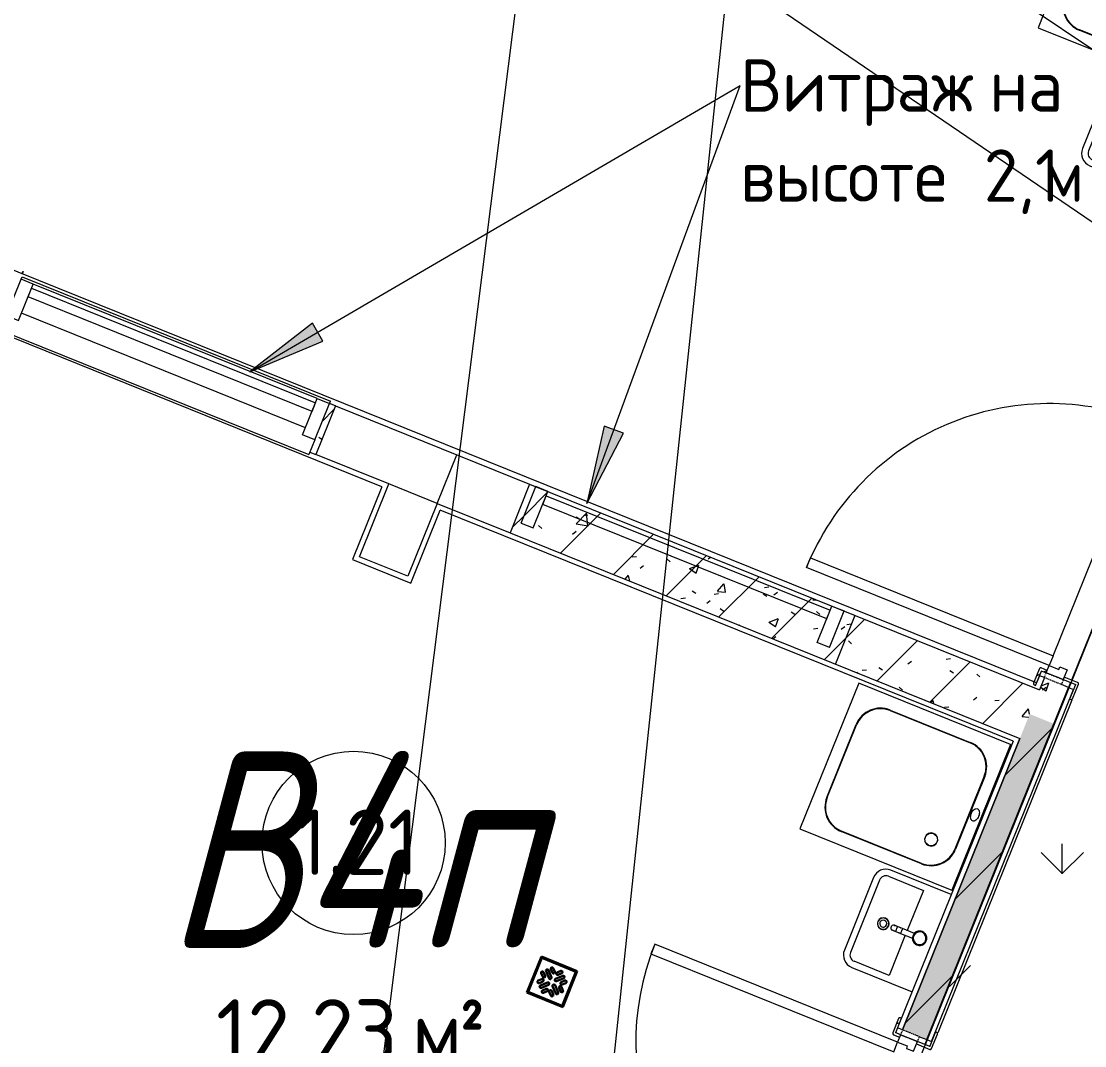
# Model space of a CAD drawing. Header units: millimetres. Extents: x -584918 to 2941280, y 3000189 to 4229862.
# Drawn here: x 202829 to 206892, y 3668115 to 3672027 of the extents above; entities that cross this region are included whole.
import ezdxf

# ---------------------------------------------------------------- set-up
doc = ezdxf.new("R2010")
doc.units = ezdxf.units.MM
doc.linetypes.add('ASVP_Невидимые', pattern=[5, 3, -2])
for name, color, linetype, lineweight in [('Аннотация', 7, 'Continuous', 0), ('Витраж', 7, 'Continuous', 0), ('Двери', 7, 'Continuous', 0), ('Марки помещений', 7, 'Continuous', 0), ('Обобщенные модели', 7, 'Continuous', 0), ('Панели витража', 7, 'Continuous', 0), ('Перекрытие', 7, 'Continuous', 0), ('Сантехника', 7, 'Continuous', 0), ('Стены', 7, 'Continuous', 0), ('Стены внутренние', 7, 'Continuous', 0), ('Стены несущие', 7, 'Continuous', 0), ('Стены отделка', 7, 'Continuous', 0), ('Стены разрез', 7, 'Continuous', 0), ('экспертиза ДУ', 1, 'Continuous', 0), ('экспертиза ДУ категории', 1, 'Continuous', 0), ('экспертиза ДУ пояснения', 6, 'Continuous', 0), ('экспертиза условные обозначения', 1, 'Continuous', 0)]:
    doc.layers.add(name, color=color, linetype=linetype, lineweight=lineweight)
doc.styles.add('GOST Common_1', font='', dxfattribs={"height": 700})
doc.styles.add('GOST Common_2', font='', dxfattribs={"height": 500})
doc.styles.add('GOST Common_3', font='', dxfattribs={"width": 0.9, "height": 500})
doc.styles.add('mytext', font='isocpeur.ttf', dxfattribs={"width": 0.8, "oblique": 14.999978})
doc.styles.get('GOST Common_1').set_extended_font_data('GOST Common')
doc.styles.get('GOST Common_2').set_extended_font_data('GOST Common')
doc.styles.get('GOST Common_3').set_extended_font_data('GOST Common')
pattern_1 = [(45, (192051.36, 3643581.32), (-141.4214, 141.4214), [])]
pattern_2 = [(50, (192051.36, 3643581.32), (364.368, -31.8783), [38.1, -419.1]), (355, (192051.36, 3643581.3), (-70.486, 382.1133), [30.48, -335.28]), (100.451, (192081.73, 3643578.66), (293.885, 350.2334), [32.38, -356.18]), (46.184, (192051.36, 3643682.9), (542.1585, -84.086), [57.15, -628.65]), (96.636, (192096.54, 3643675.9), (474.805, 494.855), [48.57, -534.27]), (351.184, (192051.36, 3643682.9), (474.81, 494.85), [45.72, -502.92]), (21, (192102.16, 3643657.52), (303.2285, -204.5305), [38.1, -419.1]), (326, (192102.16, 3643657.5), (123.604, 368.376), [30.48, -335.28]), (71.451, (192127.43, 3643640.47), (426.834, 163.8427), [32.38, -356.18]), (37.5, (192051.36, 3643581.32), (6.17665, 169.11015), [16.764, -314.452, 16.764, -323.596, -336.55]), (37.5, (192051.36, 3643581.32), (6.17665, 169.11015), [-671.576, 16.764, -319.786]), (7.5, (192051.36, 3643581.32), (133.6389, 200.3615), [16.764, -177.292, 16.764, -306.832, -128.27]), (7.5, (192051.36, 3643581.32), (133.6389, 200.3615), [-517.652, 16.764, -111.506]), (327.5, (191938.08, 3643581.32), (271.1818, -11.45836), [16.764, -110.236, 16.764, -379.476, -525.78]), (327.5, (191938.08, 3643581.32), (271.1818, -11.45836), [-523.24, 16.764, -509.016]), (317.5, (191887.28, 3643581.32), (296.2585, 50.8528), [16.764, -148.336, 16.764, -246.38, -373.38]), (317.5, (191887.28, 3643581.32), (296.2585, 50.8528), [-428.244, 16.764, -356.616])]

# ---------------------------------------------------------------- blocks, each defined once
blk = doc.blocks.new('VK_02_Мойка - Рукомойник-V168-АР Этаж 01')
at = {"layer": 'Сантехника', "color": 253, "true_color": 0xaaaaaa}
for p, q in [((-200, 0), (-200, -249)), ((200, -249), (200, 0)), ((-175, -249), (-175, -105)), ((-175, -105), (-9.9, -105)), ((9.9, -105), (175, -105)), ((175, -105), (175, -249)), ((-149, -275), (149, -275)), ((-149, -300), (149, -300))]:
    blk.add_line(p, q, dxfattribs=at)
for centre, radius, start, end in [((-149, -249), 51, 180, 270), ((-149, -249), 26, 180, 270), ((149, -249), 26, 270, 360), ((149, -249), 51, 270, 360)]:
    blk.add_arc(centre, radius, start, end, dxfattribs=at)
blk = doc.blocks.new('VK_02_Мойка - Рукомойник-V171-АР Этаж 01')
at = {"layer": 'Сантехника', "color": 253, "true_color": 0xaaaaaa}
for p, q in [((-200, 0), (-200, -249)), ((200, -249), (200, 0)), ((-175, -249), (-175, -105)), ((-175, -105), (-9.9, -105)), ((9.9, -105), (175, -105)), ((175, -105), (175, -249)), ((-149, -275), (149, -275)), ((-149, -300), (149, -300))]:
    blk.add_line(p, q, dxfattribs=at)
for centre, radius, start, end in [((-149, -249), 51, 180, 270), ((-149, -249), 26, 180, 270), ((149, -249), 26, 270, 360), ((149, -249), 51, 270, 360)]:
    blk.add_arc(centre, radius, start, end, dxfattribs=at)
blk = doc.blocks.new('МС_03-03_Смеситель_Однокрановый - МС_03-03_Смеситель_Однокрановый-V172-АР Этаж 01')
at = {"layer": 'Сантехника', "color": 253, "true_color": 0xaaaaaa}
for p, q in [((-10, -24.6), (-10, -74.6)), ((10, -74.6), (10, -24.6)), ((-10, -74.6), (-10, -94.6)), ((-10, -74.6), (-10, -80.8)), ((10, -94.6), (10, -74.6)), ((10, -80.8), (10, -74.6)), ((-10, -83.3), (-10, -98.3)), ((-10, -94.6), (-9.9, -94.6)), ((-10, -108.1), (-10, -109.9)), ((10, -98.3), (10, -83.3)), ((10, -109.9), (10, -108.1))]:
    blk.add_line(p, q, dxfattribs=at)
at = {"layer": 'Сантехника', "color": 253, "true_color": 0xaaaaaa, "flags": 128}
for points in [[(-10, -83.3), (-10, -82), (-10, -80.8)], [(-10, -80.8), (-10, -82), (-10, -83.3)], [(10, -80.8), (10, -82), (10, -83.3)], [(10, -83.3), (10, -82), (10, -80.8)], [(9.9, -94.6), (9.5, -94.6), (8.9, -94.6), (8.1, -94.6), (7.1, -94.6), (5.9, -94.6), (4.5, -94.6), (3.1, -94.6), (1.6, -94.6), (0, -94.6), (-1.6, -94.6), (-3.1, -94.6), (-4.5, -94.6), (-5.9, -94.6), (-7.1, -94.6), (-8.1, -94.6), (-8.9, -94.6), (-9.5, -94.6), (-9.9, -94.6), (-10, -94.6)], [(-10, -108.1), (-10, -104.4), (-10, -98.3)], [(-10, -98.3), (-10, -104.4), (-10, -108.1)], [(-7, -104.8), (-8.1, -105.7), (-9.1, -107), (-9.8, -108.4), (-10, -109.9)], [(-10, -109.9), (-9.8, -111.5), (-9.1, -112.9), (-8.1, -114.2), (-6.7, -115.3), (-5, -116.2), (-3.1, -116.8), (-1, -117.2), (1, -117.2), (3.1, -116.8), (5, -116.2), (6.7, -115.3), (8.1, -114.2), (9.1, -112.9), (9.8, -111.5), (10, -109.9)], [(10, -109.9), (9.8, -108.4), (9.1, -107)], [(10, -98.3), (10, -104.4), (10, -108.1)], [(10, -108.1), (10, -104.4), (10, -98.3)]]:
    blk.add_lwpolyline(points, dxfattribs=at)
at = {"layer": 'Сантехника', "color": 253, "true_color": 0xaaaaaa}
for radius, start, end in [(27.5, 360, 180), (27.5, 165, 180), (27.5, 180, 248.3704), (27.5, 180, 198.023), (27.5, 143.312, 154.3769), (24.5, 360, 180), (24.5, 180, 360), (27.5, 101.9769, 138.0229), (27.5, 83.3119, 96.6877), (27.5, 41.9768, 78.0228), (27.5, 23.3117, 36.6875), (27.5, 0, 18.0226), (27.5, 203.3122, 216.688), (27.5, 221.9771, 248.4991), (27.5, 291.6291, 360), (27.5, 291.5009, 318.0232), (27.5, 323.3125, 336.6883), (27.5, 345, 360)]:
    blk.add_arc((0, 0), radius, start, end, dxfattribs=at)
for points, knots in [([(10, -24.6), (9.8, -24.6), (9.5, -24.6), (9, -24.7), (8.6, -24.8), (8.4, -24.9), (8, -25), (7.4, -25.1), (6.7, -25.3), (6.2, -25.4), (5.9, -25.4), (5.4, -25.5), (4.7, -25.6), (3.7, -25.8), (2.6, -25.9), (0.8, -26), (-0.8, -26), (-2.5, -25.9), (-3.5, -25.8), (-4.4, -25.7), (-5, -25.6), (-5.5, -25.5), (-5.9, -25.4), (-6.2, -25.4), (-6.4, -25.3), (-6.6, -25.3), (-7, -25.2), (-7.5, -25.1), (-8, -25), (-8.3, -24.9), (-8.6, -24.8), (-8.8, -24.8), (-9.1, -24.7), (-9.4, -24.6), (-9.7, -24.6), (-9.9, -24.6), (-10, -24.6)], [-1, -1, -1, -1, -0.958333, -0.916667, -0.895833, -0.885417, -0.875, -0.833333, -0.791667, -0.78125, -0.770833, -0.75, -0.708333, -0.666667, -0.611111, -0.555556, -0.444444, -0.388889, -0.333333, -0.305556, -0.277778, -0.25, -0.236111, -0.222222, -0.215278, -0.208333, -0.194444, -0.166667, -0.138889, -0.125, -0.111111, -0.097222, -0.083333, -0.055556, -0.027778, 0, 0, 0, 0]), ([(-9.9, -74.6), (-9.8, -74.6), (-9.5, -74.5), (-8.9, -74.5), (-8.1, -74.4), (-7.1, -74.4), (-5.5, -74.3), (-2.2, -74.2), (3.3, -74.2), (7.7, -74.4), (9.4, -74.5), (9.8, -74.6), (9.9, -74.6)], [0.05, 0.05, 0.05, 0.05, 0.1, 0.15, 0.2, 0.25, 0.3, 0.4, 0.6, 0.8, 0.9, 0.95, 0.95, 0.95, 0.95])]:
    blk.add_open_spline(points, degree=3, knots=knots, dxfattribs=at)
blk = doc.blocks.new('МС_03-04_Сифон_Бутылочный - Для умывальника_Гофрированный выпуск_DN1-V173-АР Этаж 01')
at = {"layer": 'Сантехника', "color": 253, "true_color": 0xaaaaaa}
for radius, start, end in [(22.5, 0, 180), (22.5, 180, 0), (21.5, 0, 180), (21.5, 180, 0), (20, 158.285, 163.7783), (13.3, 0, 180), (13.3, 180, 0), (20, 15.0084, 21.715), (20, 195.0084, 201.715), (20, 338.285, 344.9916)]:
    blk.add_arc((0, 0), radius, start, end, dxfattribs=at)
blk = doc.blocks.new('VM_Ванная моечная 1-секционная - ГхШ 600х530-1155684-АР Этаж 01')
at = {"layer": 'Сантехника'}
for p, q in [((-300, -5), (-300, 0)), ((300, 0), (300, -5)), ((-300, -5), (-300, -630)), ((-300, -5), (300, -5)), ((300, -630), (300, -5)), ((-150, -50), (150, -50)), ((-150, -52), (150, -52)), ((-250, -480), (-250, -150)), ((-248, -480), (-248, -150)), ((248, -150), (248, -480)), ((250, -150), (250, -480)), ((150, -578), (-150, -578)), ((150, -580), (-150, -580)), ((-300, -630), (300, -630))]:
    blk.add_line(p, q, dxfattribs=at)
at = {"layer": 'Сантехника', "color": 253, "true_color": 0xaaaaaa}
for p, q in [((125, -150), (129.6, -135.9)), ((129.6, -164.1), (125, -150)), ((130.4, -134.9), (141.8, -126.6)), ((142.6, -126.2), (157.4, -126.2)), ((158.2, -126.6), (169.6, -134.9)), ((170.4, -135.9), (175, -150)), ((175, -150), (170.4, -164.1)), ((141.8, -173.4), (130.4, -165.1)), ((157.4, -173.8), (142.6, -173.8)), ((169.6, -165.1), (158.2, -173.4))]:
    blk.add_line(p, q, dxfattribs=at)
at = {"layer": 'Сантехника', "flags": 128}
for points in [[(-25, -30), (-24.5, -27.1), (-23.1, -24.3), (-20.8, -21.7), (-17.7, -19.4), (-13.9, -17.5), (-9.6, -16.1), (-4.9, -15.3), (0, -15), (4.9, -15.3), (9.6, -16.1), (13.9, -17.5), (17.7, -19.4), (20.8, -21.7), (23.1, -24.3), (24.5, -27.1), (25, -30)], [(25, -30), (24.5, -32.9), (23.1, -35.7), (20.8, -38.3), (17.7, -40.6), (13.9, -42.5), (9.6, -43.9), (4.9, -44.7), (0, -45), (-4.9, -44.7), (-9.6, -43.9), (-13.9, -42.5), (-17.7, -40.6), (-20.8, -38.3), (-23.1, -35.7), (-24.5, -32.9), (-25, -30)]]:
    blk.add_lwpolyline(points, dxfattribs=at)
at = {"layer": 'Сантехника'}
for centre, radius, start, end in [((-150, -150), 100, 90, 180), ((-150, -150), 98, 90, 180), ((150, -150), 100, 360, 90), ((150, -150), 98, 0, 90), ((150, -150), 25, 0, 180), ((150, -150), 25, 180, 360), ((-150, -480), 100, 180, 270), ((-150, -480), 98, 180, 270), ((150, -480), 98, 270, 0), ((150, -480), 100, 270, 0)]:
    blk.add_arc(centre, radius, start, end, dxfattribs=at)
blk = doc.blocks.new('ADSK_Трап_ПП_Вертикальный - DN50-V195-АР Этаж 01')
at = {"layer": 'Сантехника', "lineweight": 30}
for p, q in [((74, 74), (-74, 74)), ((-74, 74), (-74, -74)), ((-70, 70), (70, 70)), ((-70, -70), (-70, 70)), ((-22.4, 43.4), (-11.8, 32.8)), ((-15.4, 50.5), (-4.7, 39.9)), ((14.9, 51), (4.3, 40.4)), ((22, 43.9), (11.4, 33.3)), ((70, 70), (70, -70)), ((74, -74), (74, 74)), ((-51, 14.9), (-40.4, 4.3)), ((-43.9, 22), (-33.3, 11.4)), ((-15.5, 8), (-36.7, 29.2)), ((-8.4, 15), (-29.6, 36.2)), ((8, 15.5), (29.2, 36.7)), ((15, 8.4), (36.2, 29.6)), ((43.4, 22.4), (32.8, 11.8)), ((50.5, 15.4), (39.9, 4.7)), ((-50.5, -15.4), (-39.9, -4.7)), ((-43.4, -22.4), (-32.8, -11.8)), ((-15, -8.4), (-36.2, -29.6)), ((-8, -15.5), (-29.2, -36.7)), ((-22, -43.9), (-11.4, -33.3)), ((-14.9, -51), (-4.3, -40.4)), ((15.4, -50.5), (4.7, -39.9)), ((8.4, -15), (29.6, -36.2)), ((22.4, -43.4), (11.8, -32.8)), ((15.5, -8), (36.7, -29.2)), ((43.9, -22), (33.3, -11.4)), ((51, -14.9), (40.4, -4.3)), ((-74, -74), (74, -74)), ((70, -70), (-70, -70))]:
    blk.add_line(p, q, dxfattribs=at)
for centre, radius, start, end in [((-18.9, 47), 5, 45, 225), ((18.4, 47.4), 5, 315, 135), ((-47.4, 18.4), 5, 45, 225), ((-36.8, 7.8), 5, 225, 45), ((-33.2, 32.7), 4.99, 45, 225), ((-12, 11.5), 4.99, 225, 45), ((-8.3, 36.4), 5, 225, 45), ((7.8, 36.8), 5, 135, 315), ((11.5, 12), 4.99, 135, 315), ((32.7, 33.2), 4.99, 315, 135), ((36.4, 8.3), 5, 135, 315), ((47, 18.9), 5, 315, 135), ((-47, -18.9), 5, 135, 315), ((-36.4, -8.3), 5, 315, 135), ((-32.7, -33.2), 4.99, 135, 315), ((-11.5, -12), 4.99, 315, 135), ((-7.8, -36.8), 5, 315, 135), ((8.3, -36.4), 5, 45, 225), ((12, -11.5), 4.99, 45, 225), ((33.2, -32.7), 4.99, 225, 45), ((36.8, -7.8), 5, 45, 225), ((47.4, -18.4), 5, 225, 45), ((-18.4, -47.4), 5, 135, 315), ((18.9, -47), 5, 225, 45)]:
    blk.add_arc(centre, radius, start, end, dxfattribs=at)
blk = doc.blocks.new('ВК_Домодедово_rvt-1-АР Этаж 01')
at = {"layer": 'Сантехника', "color": 253, "lineweight": 9, "true_color": 0xaaaaaa}
for name, p, rotation in [('VM_Ванная моечная 1-секционная - ГхШ 600х530-1155684-АР Этаж 01', (15358.4, 28463.6), 248.0513009164577), ('VK_02_Мойка - Рукомойник-V168-АР Этаж 01', (15165.9, 27985.9), 248.0513009164573), ('VM_Ванная моечная 1-секционная - ГхШ 600х530-1155684-АР Этаж 01', (14449, 25404.1), 248.0513009164577), ('VK_02_Мойка - Рукомойник-V171-АР Этаж 01', (14256, 24925.3), 248.0513009164573), ('МС_03-04_Сифон_Бутылочный - Для умывальника_Гофрированный выпуск_DN1-V173-АР Этаж 01', (14070.5, 25000.1), 338.0513009164573), ('МС_03-03_Смеситель_Однокрановый - МС_03-03_Смеситель_Однокрановый-V172-АР Этаж 01', (14209.6, 24944), 248.0513009164573), ('ADSK_Трап_ПП_Вертикальный - DN50-V195-АР Этаж 01', (12805.3, 24777.7), 338.0499999999996)]:
    blk.add_blockref(name, p, dxfattribs=dict(at, rotation=rotation))
blk = doc.blocks.new('ASVP_ДверьДеревянная_1 полотно - Входная_внутр_ 1000х2000h_полотно_ Г Л _950 в свету_-7521736-АР Этаж 01')
at = {"layer": 'Двери', "lineweight": 18}
for p, q in [((500, 1050), (460, 1050)), ((460, 1050), (460, 50)), ((500, 50), (500, 1050)), ((-500, 50), (-530, 50)), ((-530, 50), (-530, -20)), ((-500, 10), (-500, 50)), ((460, 50), (500, 50)), ((530, 50), (500, 50)), ((500, 50), (500, 10)), ((530, -20), (530, 50)), ((-490, 10), (-500, 10)), ((-490, -20), (-490, 10)), ((500, 10), (490, 10)), ((490, 10), (490, -20)), ((-530, -20), (-490, -20)), ((490, -20), (530, -20))]:
    blk.add_line(p, q, dxfattribs=at)
at = {"layer": 'Двери', "linetype": 'ASVP_Невидимые', "lineweight": 18}
for p, q in [((-530, 50), (-550, 50)), ((-550, 50), (-550, -20)), ((-530, -20), (-530, 50)), ((550, 50), (530, 50)), ((530, 50), (530, -20)), ((550, -20), (550, 50)), ((-550, -20), (-530, -20)), ((530, -20), (550, -20))]:
    blk.add_line(p, q, dxfattribs=at)
at = {"layer": 'Двери'}
blk.add_arc((500, 50), 1000, 90, 180, dxfattribs=at)
blk = doc.blocks.new('ASVP_НАЛИЧНИК МДФ_Двери - Наличник дверной МДФ-V7-АР Этаж 01')
at = {"layer": 'Обобщенные модели'}
for p, q in [((-530, 50), (-530, -1)), ((-520, -5), (-520, 50)), ((520, 50), (520, -5)), ((530, -1), (530, 50)), ((590, 0), (531, 0)), ((531, 0), (531, -1)), ((590, -5), (590, 0)), ((-531, 0), (-590, 0)), ((-590, 0), (-590, -5)), ((-585, -10), (-525, -10)), ((-531, -1), (-531, 0)), ((-530, -1), (-531, -1)), ((525, -10), (585, -10)), ((531, -1), (530, -1))]:
    blk.add_line(p, q, dxfattribs=at)
for centre, start, end in [((-585, -5), 180, 270), ((-525, -5), 270, 360), ((525, -5), 180, 270), ((585, -5), 270, 360)]:
    blk.add_arc(centre, 5, start, end, dxfattribs=at)
blk = doc.blocks.new('ASVP_НАЛИЧНИК МДФ_Двери - Наличник дверной МДФ-V8-АР Этаж 01')
at = {"layer": 'Обобщенные модели'}
h = blk.add_hatch(dxfattribs=at)
h.set_pattern_fill('FP_7', color=256, style=0, pattern_type=2)
h.set_pattern_definition([(328.819, (27099.885, -3907.38), (-1239.66265, 847.5705), [208.25, -1874.25]), (318.514, (27122.37, -3628.89), (541.9913, -230.6314), [465.661, -465.661]), (310.384, (27315.53, -3551.05), (697.6711, -616.941), [263.418, -1053.671])])
h.paths.add_polyline_path([(590, 0), (530, -0.4), (530, 20), (520, 20), (520.2, -5.4), (521.5, -8.5), (525.2, -10), (585, -10), (588.5, -8.5), (590, -5)])
h.paths.add_polyline_path([(-520, 20), (-530, 20), (-531, 0), (-590, 0), (-590, -5), (-588.5, -8.5), (-585, -10), (-525, -10), (-521.5, -8.5), (-520, -4.8), (-520, 12.1)])
for p, q in [((-531, 0), (-590, 0)), ((-590, 0), (-590, -5)), ((-531, -1), (-531, 0)), ((-530, 20), (-530, -1)), ((-520, -5), (-520, 20)), ((520, 20), (520, -5)), ((530, -1), (530, 20)), ((590, 0), (531, 0)), ((531, 0), (531, -1)), ((590, -5), (590, 0)), ((-585, -10), (-525, -10)), ((-530, -1), (-531, -1)), ((525, -10), (585, -10)), ((531, -1), (530, -1))]:
    blk.add_line(p, q, dxfattribs=at)
for centre, start, end in [((-585, -5), 180, 270), ((-525, -5), 270, 360), ((525, -5), 180, 270), ((585, -5), 270, 360)]:
    blk.add_arc(centre, 5, start, end, dxfattribs=at)
blk = doc.blocks.new('ASVP_ДверьДеревянная_1 полотно - Входная_внутр_ 1000х2000h_полотно_ Г Пр _950 в свету_-7521749-АР Этаж 01')
at = {"layer": 'Двери', "lineweight": 18}
for p, q in [((-500, 1050), (-460, 1050)), ((-500, 50), (-500, 1050)), ((-460, 1050), (-460, 50)), ((-530, 50), (-500, 50)), ((-530, -20), (-530, 50)), ((-460, 50), (-500, 50)), ((-500, 50), (-500, 10)), ((500, 50), (530, 50)), ((500, 10), (500, 50)), ((530, 50), (530, -20)), ((-500, 10), (-490, 10)), ((-490, 10), (-490, -20)), ((490, 10), (500, 10)), ((490, -20), (490, 10)), ((-490, -20), (-530, -20)), ((530, -20), (490, -20))]:
    blk.add_line(p, q, dxfattribs=at)
at = {"layer": 'Двери', "linetype": 'ASVP_Невидимые', "lineweight": 18}
for p, q in [((-550, 50), (-530, 50)), ((-550, -20), (-550, 50)), ((-530, 50), (-530, -20)), ((530, 50), (550, 50)), ((530, -20), (530, 50)), ((550, 50), (550, -20)), ((-530, -20), (-550, -20)), ((550, -20), (530, -20))]:
    blk.add_line(p, q, dxfattribs=at)
at = {"layer": 'Двери'}
blk.add_arc((-500, 50), 1000, 0, 90, dxfattribs=at)
blk = doc.blocks.new('ASVP_ДверьДеревянная_1 полотно - Входная_внутр_ 1000х2000h_полотно_ Г Пр _950 в свету_-7408890-АР Этаж 01')
at = {"layer": 'Двери', "lineweight": 18}
for p, q in [((-500, 1100), (-460, 1100)), ((-500, 100), (-500, 1100)), ((-460, 1100), (-460, 100)), ((-530, 100), (-500, 100)), ((-530, 30), (-530, 100)), ((-460, 100), (-500, 100)), ((-500, 100), (-500, 60)), ((500, 100), (530, 100)), ((500, 60), (500, 100)), ((530, 100), (530, 30)), ((-500, 60), (-490, 60)), ((-490, 60), (-490, 30)), ((490, 60), (500, 60)), ((490, 30), (490, 60)), ((-490, 30), (-530, 30)), ((530, 30), (490, 30))]:
    blk.add_line(p, q, dxfattribs=at)
at = {"layer": 'Двери', "linetype": 'ASVP_Невидимые', "lineweight": 18}
for p, q in [((-550, 100), (-530, 100)), ((-550, 30), (-550, 100)), ((-530, 100), (-530, 30)), ((530, 100), (550, 100)), ((530, 30), (530, 100)), ((550, 100), (550, 30)), ((-530, 30), (-550, 30)), ((550, 30), (530, 30))]:
    blk.add_line(p, q, dxfattribs=at)
at = {"layer": 'Двери'}
blk.add_arc((-500, 100), 1000, 0, 90, dxfattribs=at)
blk = doc.blocks.new('Системная панель - Cтеклопакет Двухкамерный_36 мм-7712825-АР Этаж 01')
at = {"layer": 'Панели витража', "lineweight": 18}
for p, q in [((-585, 18), (585, 18)), ((-585, -18), (-585, 18)), ((585, -18), (585, 18)), ((585, -18), (-585, -18))]:
    blk.add_line(p, q, dxfattribs=at)
blk = doc.blocks.new('Прямоугольный импост - 50х120 мм _горизонтальный импост витража_-6369907-АР Этаж 01')
at = {"layer": 'Витраж'}
for p, q in [((11908.1, 27004.8), (10822.9, 27442.2)), ((11863.3, 26893.5), (10778.1, 27330.9))]:
    blk.add_line(p, q, dxfattribs=at)
blk = doc.blocks.new('Прямоугольный импост - 50х150 мм-7712826-АР Этаж 01')
at = {"layer": 'Витраж', "lineweight": 18}
for p, q in [((0, 115), (-50, 115)), ((-50, 115), (-50, -35)), ((0, 115), (0, -35)), ((-50, -35), (0, -35))]:
    blk.add_line(p, q, dxfattribs=at)
blk = doc.blocks.new('Прямоугольный импост - 50х150 мм-7712827-АР Этаж 01')
at = {"layer": 'Витраж', "lineweight": 18}
for p, q in [((0, 115), (-50, 115)), ((-50, 115), (-50, -35)), ((0, 115), (0, -35)), ((-50, -35), (0, -35))]:
    blk.add_line(p, q, dxfattribs=at)
blk = doc.blocks.new('Системная панель - Cтеклопакет Двухкамерный_36 мм-6369908-АР Этаж 01')
at = {"layer": 'Панели витража', "lineweight": 18}
for p, q in [((-585, 18), (585, 18)), ((-585, -18), (-585, 18)), ((585, -18), (585, 18)), ((585, -18), (-585, -18))]:
    blk.add_line(p, q, dxfattribs=at)
blk = doc.blocks.new('Прямоугольный импост - 50х150 мм-6366573-АР Этаж 01')
at = {"layer": 'Витраж', "lineweight": 18}
for p, q in [((0, 115), (-50, 115)), ((-50, 115), (-50, -35)), ((0, 115), (0, -35)), ((-50, -35), (0, -35))]:
    blk.add_line(p, q, dxfattribs=at)
blk = doc.blocks.new('Прямоугольный импост - 50х150 мм-6366574-АР Этаж 01')
at = {"layer": 'Витраж', "lineweight": 18}
for p, q in [((0, 115), (-50, 115)), ((-50, 115), (-50, -35)), ((0, 115), (0, -35)), ((-50, -35), (0, -35))]:
    blk.add_line(p, q, dxfattribs=at)
blk = doc.blocks.new('ASVP_Марка_Помещение_ДваЗначения - Номер Площадь-685795-АР Этаж 01')
at = {"layer": 'Марки помещений'}
blk.add_circle((0, 0), 3.5, dxfattribs=at)

msp = doc.modelspace()

# ---------------------------------------------------------------- hatches: boundary and pattern name
at = {"layer": 'Аннотация'}
for points in [[(203701.665, 3670688.748), (203980.711, 3670805.765), (203940.916, 3670874.001)], [(204989.085, 3670185.606), (205129.591, 3670453.595), (205055.443, 3670480.829)]]:
    msp.add_hatch(color=256, dxfattribs=at).paths.add_polyline_path(points)
at = {"layer": 'Стены'}
h = msp.add_hatch(dxfattribs=at)
h.set_pattern_fill('FP_15', color=256, style=0, pattern_type=2)
h.set_pattern_definition([(216.87, (192217.96, 3643997.82), (1249.49851, 833.00223), [208.25, -1874.25]), (206.565, (192467.86, 3643872.87), (-416.5007, -416.5004), [465.661, -465.661]), (198.435, (192467.86, 3643664.62), (-832.99954, -416.50086), [263.418, -1053.671])])
h.paths.add_polyline_path([(206707.761, 3669500.199), (206726.45, 3669546.575), (206745, 3669539.1), (206748.738, 3669548.375), (206725.148, 3669557.715), (206721.723, 3669557.682), (206718.836, 3669554.435), (206699.344, 3669503.591)])
h.paths.add_polyline_path([(207137.465, 3670512.995), (207141.203, 3670522.27), (207123.026, 3670530.673), (207145.079, 3670585.396), (207140.441, 3670587.265), (207136.615, 3670587.228), (207133.935, 3670584.497), (207111.508, 3670528.845), (207111.545, 3670525.019), (207114.277, 3670522.339), (207130.128, 3670515.951)])
at = {"layer": 'Стены внутренние'}
h = msp.add_hatch(dxfattribs=at)
h.set_pattern_fill('FP_1', color=256, style=0, pattern_type=2)
h.set_pattern_definition(pattern_1)
h.paths.add_polyline_path([(206774.21, 3669344.044), (206830.276, 3669483.172), (206737.524, 3669520.549), (206681.458, 3669381.421), (206765.46, 3669347.57)])
h.paths.add_polyline_path([(207241.43, 3670503.442), (207372.252, 3670828.074), (207279.5, 3670865.452), (207148.678, 3670540.82), (207230.073, 3670508.019)])
h = msp.add_hatch(dxfattribs=at)
h.set_pattern_fill('FP_2', color=256, style=0, pattern_type=2)
h.set_pattern_definition(pattern_2)
h.paths.add_polyline_path([(206774.21, 3669344.044), (206830.276, 3669483.172), (206737.524, 3669520.549), (206681.458, 3669381.421), (206765.46, 3669347.57)])
h.paths.add_polyline_path([(207241.43, 3670503.442), (207372.252, 3670828.074), (207279.5, 3670865.452), (207148.678, 3670540.82), (207230.073, 3670508.019)])
h = msp.add_hatch(dxfattribs=at)
h.set_pattern_fill('FP_1', color=256, style=0, pattern_type=2)
h.set_pattern_definition(pattern_1)
h.paths.add_polyline_path([(203954.276, 3670372.621), (204029.031, 3670558.125), (204005.843, 3670567.469), (203931.088, 3670381.965), (203954.104, 3670372.69)])
h = msp.add_hatch(dxfattribs=at)
h.set_pattern_fill('FP_2', color=256, style=0, pattern_type=2)
h.set_pattern_definition(pattern_2)
h.paths.add_polyline_path([(203954.276, 3670372.621), (204029.031, 3670558.125), (204005.843, 3670567.469), (203931.088, 3670381.965), (203954.104, 3670372.69)])
h = msp.add_hatch(dxfattribs=at)
h.set_pattern_fill('FP_1', color=256, style=0, pattern_type=2)
h.set_pattern_definition(pattern_1)
h.paths.add_polyline_path([(205939.166, 3669572.74), (206013.921, 3669758.243), (205976.82, 3669773.194), (205902.065, 3669587.691), (205925.081, 3669578.415)])
h.paths.add_polyline_path([(204719.479, 3670064.255), (204794.234, 3670249.759), (204771.018, 3670259.034), (204696.291, 3670073.6), (204715.741, 3670065.762)])
h = msp.add_hatch(dxfattribs=at)
h.set_pattern_fill('FP_2', color=256, style=0, pattern_type=2)
h.set_pattern_definition(pattern_2)
h.paths.add_polyline_path([(205939.166, 3669572.74), (206013.921, 3669758.243), (205976.82, 3669773.194), (205902.065, 3669587.691), (205925.081, 3669578.415)])
h.paths.add_polyline_path([(204719.479, 3670064.255), (204794.234, 3670249.759), (204771.018, 3670259.034), (204696.291, 3670073.6), (204715.741, 3670065.762)])
h = msp.add_hatch(dxfattribs=at)
h.set_pattern_fill('FP_1', color=256, style=0, pattern_type=2)
h.set_pattern_definition(pattern_1)
h.paths.add_polyline_path([(205902.065, 3669587.691), (205976.82, 3669773.194), (204794.234, 3670249.759), (204719.479, 3670064.255), (205581.258, 3669716.971)])
h = msp.add_hatch(dxfattribs=at)
h.set_pattern_fill('FP_2', color=256, style=0, pattern_type=2)
h.set_pattern_definition(pattern_2)
h.paths.add_polyline_path([(205902.065, 3669587.691), (205976.82, 3669773.194), (204794.234, 3670249.759), (204719.479, 3670064.255), (205581.258, 3669716.971)])
h = msp.add_hatch(dxfattribs=at)
h.set_pattern_fill('FP_1', color=256, style=0, pattern_type=2)
h.set_pattern_definition(pattern_1)
h.paths.add_polyline_path([(206644.08, 3669288.67), (206718.836, 3669474.173), (206013.921, 3669758.243), (205939.166, 3669572.74), (206625.53, 3669296.145)])
h = msp.add_hatch(dxfattribs=at)
h.set_pattern_fill('FP_2', color=256, style=0, pattern_type=2)
h.set_pattern_definition(pattern_2)
h.paths.add_polyline_path([(206644.08, 3669288.67), (206718.836, 3669474.173), (206013.921, 3669758.243), (205939.166, 3669572.74), (206625.53, 3669296.145)])
h = msp.add_hatch(dxfattribs=at)
h.set_pattern_fill('FP_1', color=256, style=0, pattern_type=2)
h.set_pattern_definition(pattern_1)
h.paths.add_polyline_path([(203671.867, 3661645.637), (204400.076, 3663452.674), (204307.324, 3663490.052), (203579.115, 3661683.015), (203671.493, 3661645.788)])
h.paths.add_polyline_path([(204811.23, 3664472.945), (205038.762, 3665037.561), (204946.01, 3665074.939), (204718.478, 3664510.323), (204783.404, 3664484.158)])
h.paths.add_polyline_path([(205449.915, 3666057.832), (205877.147, 3667117.999), (205784.395, 3667155.376), (205357.164, 3666095.209), (205429.307, 3666066.137)])
h.paths.add_polyline_path([(206288.301, 3668138.269), (206774.21, 3669344.044), (206681.458, 3669381.421), (206195.549, 3668175.647), (206260.475, 3668149.483)])
h = msp.add_hatch(dxfattribs=at)
h.set_pattern_fill('FP_2', color=256, style=0, pattern_type=2)
h.set_pattern_definition(pattern_2)
h.paths.add_polyline_path([(203671.867, 3661645.637), (204400.076, 3663452.674), (204307.324, 3663490.052), (203579.115, 3661683.015), (203671.493, 3661645.788)])
h.paths.add_polyline_path([(204811.23, 3664472.945), (205038.762, 3665037.561), (204946.01, 3665074.939), (204718.478, 3664510.323), (204783.404, 3664484.158)])
h.paths.add_polyline_path([(205449.915, 3666057.832), (205877.147, 3667117.999), (205784.395, 3667155.376), (205357.164, 3666095.209), (205429.307, 3666066.137)])
h.paths.add_polyline_path([(206288.301, 3668138.269), (206774.21, 3669344.044), (206681.458, 3669381.421), (206195.549, 3668175.647), (206260.475, 3668149.483)])
at = {"layer": 'экспертиза условные обозначения'}
h = msp.add_hatch(dxfattribs=at)
h.set_pattern_fill('GRASS', color=3, scale=24)
h.set_pattern_definition([(90, (131802.37, 3455831.77), (-431.0523, 431.0523), [114.3, -747.8046]), (45, (131802.4, 3455831.8), (-431.0523, 431.0523), [114.3, -495.3]), (135, (131802.4, 3455831.8), (-431.0523, -431.0523), [114.3, -495.3])])
h.paths.add_polyline_path([(207374.352, 3670828.074), (218226.323, 3666454.892), (217665.658, 3665063.613), (208204.965, 3668876.131), (205065.245, 3661084.973), (203673.966, 3661645.637)])

# ---------------------------------------------------------------- linework, layer by layer
at = {"layer": 'Аннотация'}
for p, q in [((203701.665, 3670688.748), (205575.206, 3671781.394)), ((204989.085, 3670185.606), (205575.206, 3671781.394)), ((203940.916, 3670874.001), (203701.665, 3670688.748)), ((203980.711, 3670805.765), (203940.916, 3670874.001)), ((203701.665, 3670688.748), (203980.711, 3670805.765)), ((205055.443, 3670480.829), (204989.085, 3670185.606)), ((205129.591, 3670453.595), (205055.443, 3670480.829)), ((204989.085, 3670185.606), (205129.591, 3670453.595))]:
    msp.add_line(p, q, dxfattribs=at)
at = {"layer": 'Перекрытие'}
for p, q in [((206771.164, 3669604.026), (207129.989, 3670494.444)), ((207230.217, 3670475.617), (206841.49, 3669510.997)), ((206837.752, 3669501.722), (206830.276, 3669483.172)), ((206288.301, 3668138.269), (206280.825, 3668119.719))]:
    msp.add_line(p, q, dxfattribs=at)
at = {"layer": 'Стены внутренние'}
for p, q in [((202834.47, 3671071.859), (202830.732, 3671062.584)), ((202831.632, 3671051.44), (204009.581, 3670576.744)), ((202835.949, 3671071.263), (202832.211, 3671061.988)), ((202834.47, 3671071.859), (202835.949, 3671071.263)), ((202749.401, 3670847.386), (203927.35, 3670372.69)), ((204005.843, 3670567.469), (204009.581, 3670576.744)), ((203949.776, 3670428.341), (203927.35, 3670372.69)), ((204418.035, 3670185.733), (204492.79, 3670371.236)), ((204418.035, 3670185.733), (204232.531, 3670260.488)), ((206843.151, 3669434.858), (206331.077, 3668164.157)), ((206843.151, 3669434.858), (206838.513, 3669436.727)), ((206331.077, 3668164.157), (206326.44, 3668166.026))]:
    msp.add_line(p, q, dxfattribs=at)
at = {"layer": 'Стены несущие'}
for p, q in [((204029.031, 3670558.125), (203954.276, 3670372.621)), ((204029.031, 3670558.125), (204005.843, 3670567.469)), ((203931.088, 3670381.965), (203954.276, 3670372.621)), ((204771.046, 3670259.104), (204696.291, 3670073.6)), ((204771.046, 3670259.104), (206718.836, 3669474.173)), ((204696.291, 3670073.6), (206644.08, 3669288.67)), ((206013.921, 3669758.243), (205939.166, 3669572.74)), ((206737.524, 3669520.549), (206718.836, 3669474.173)), ((206830.276, 3669483.172), (206802.451, 3669494.385)), ((206288.301, 3668138.269), (206830.276, 3669483.172)), ((206288.301, 3668138.269), (206774.21, 3669344.044)), ((206644.08, 3669288.67), (206195.549, 3668175.647)), ((206195.549, 3668175.647), (206644.08, 3669288.67)), ((206260.475, 3668149.483), (206288.301, 3668138.269))]:
    msp.add_line(p, q, dxfattribs=at)
at = {"layer": 'Стены отделка'}
for p, q in [((206707.761, 3669500.199), (202482.912, 3671202.75)), ((202827.894, 3671042.165), (202831.632, 3671051.44)), ((204206.505, 3670249.413), (202666.824, 3670869.882)), ((204029.031, 3670558.125), (204771.046, 3670259.104)), ((204232.531, 3670260.488), (203954.276, 3670372.621)), ((204120.398, 3669982.232), (204232.531, 3670260.488)), ((204206.505, 3670249.413), (204094.372, 3669971.157)), ((204418.035, 3670185.733), (204305.902, 3669907.477)), ((204418.035, 3670185.733), (204696.291, 3670073.6)), ((204316.977, 3669881.451), (204429.11, 3670159.707)), ((206618.054, 3669277.595), (204429.11, 3670159.707)), ((204305.902, 3669907.477), (204120.398, 3669982.232)), ((204094.372, 3669971.157), (204316.977, 3669881.451)), ((206718.974, 3669528.025), (206707.761, 3669500.199)), ((206737.524, 3669520.549), (206718.974, 3669528.025)), ((206306.851, 3668130.794), (206848.827, 3669475.696)), ((206830.276, 3669483.172), (206848.827, 3669475.696)), ((206618.054, 3669277.595), (206176.998, 3668183.122)), ((206195.549, 3668175.647), (206176.998, 3668183.122)), ((206288.301, 3668138.269), (206306.851, 3668130.794))]:
    msp.add_line(p, q, dxfattribs=at)
at = {"layer": 'Стены разрез'}
for p, q in [((206719.043, 3669554.951), (206696.617, 3669499.299)), ((206704.023, 3669490.924), (206726.076, 3669545.648)), ((206725.148, 3669546.021), (206725.522, 3669546.949)), ((206726.076, 3669545.648), (206725.148, 3669546.021)), ((206725.522, 3669546.949), (206745, 3669539.1)), ((206748.738, 3669548.375), (206725.55, 3669557.719)), ((206699.385, 3669492.793), (206704.023, 3669490.924)), ((206809.926, 3669512.935), (206857.23, 3669493.873)), ((206864.678, 3669501.653), (206813.664, 3669522.211)), ((206855.928, 3669493.319), (206833.876, 3669438.595)), ((206845.02, 3669439.495), (206867.446, 3669495.146)), ((206856.856, 3669492.945), (206855.928, 3669493.319)), ((206857.23, 3669493.873), (206856.856, 3669492.945)), ((206833.876, 3669438.595), (206838.513, 3669436.727))]:
    msp.add_line(p, q, dxfattribs=at)
for centre, start, end in [((206723.681, 3669553.082), 68.051301, 158.051301), ((206701.254, 3669497.431), 158.051301, 248.051301), ((206862.809, 3669497.015), 338.051301, 68.051301), ((206840.382, 3669441.364), 248.051301, 338.051301)]:
    msp.add_arc(centre, 5, start, end, dxfattribs=at)
at = {"layer": 'экспертиза ДУ'}
for points in [[(211270.319, 3668294.075), (127557.279, 3725348.128)], [(127557.279, 3725348.128), (212170.717, 3668385.589)]]:
    msp.add_lwpolyline(points, dxfattribs=at)
at = {"layer": 'экспертиза ДУ пояснения'}
for points in [[(209655.147, 3711219.894), (203228.719, 3660286.242)], [(204276.326, 3660342.549), (209655.147, 3711219.894)]]:
    msp.add_lwpolyline(points, dxfattribs=at)
at = {"layer": 'экспертиза условные обозначения', "color": 3}
msp.add_lwpolyline([(207374.352, 3670828.074), (218226.323, 3666454.892), (217665.658, 3665063.613), (208204.965, 3668876.131), (205065.245, 3661084.973), (203673.966, 3661645.637), (207374.352, 3670828.074)], dxfattribs=at)

# ---------------------------------------------------------------- block references
msp.add_blockref('ВК_Домодедово_rvt-1-АР Этаж 01', (192051.361, 3643581.316))
at = {"layer": 'Витраж', "rotation": 158.0513009164574}
for name, p in [('Прямоугольный импост - 50х150 мм-7712827-АР Этаж 01', (202814.812, 3671009.702)), ('Прямоугольный импост - 50х150 мм-6366574-АР Этаж 01', (204781.152, 3670217.296))]:
    msp.add_blockref(name, p, dxfattribs=at)
at = {"layer": 'Витраж'}
msp.add_blockref('Прямоугольный импост - 50х120 мм _горизонтальный импост витража_-6369907-АР Этаж 01', (192051.361, 3643581.316), dxfattribs=at)
at = {"layer": 'Витраж', "extrusion": (0, 0, -1), "rotation": 201.9486990835426}
for name, p in [('Прямоугольный импост - 50х150 мм-7712826-АР Этаж 01', (-203992.761, 3670535.006)), ('Прямоугольный импост - 50х150 мм-6366573-АР Этаж 01', (-205959.101, 3669742.6))]:
    msp.add_blockref(name, p, dxfattribs=at)
at = {"layer": 'Двери'}
for name, p, rotation in [('ASVP_ДверьДеревянная_1 полотно - Входная_внутр_ 1000х2000h_полотно_ Г Пр _950 в свету_-7408890-АР Этаж 01', (201927.924, 3671297.025), 338.0513009164574), ('ASVP_ДверьДеревянная_1 полотно - Входная_внутр_ 1000х2000h_полотно_ Г Пр _950 в свету_-7521749-АР Этаж 01', (206989.477, 3670011.996), 68.05130091645752), ('ASVP_ДверьДеревянная_1 полотно - Входная_внутр_ 1000х2000h_полотно_ Г Л _950 в свету_-7521736-АР Этаж 01', (206036.348, 3667646.823), 68.05130091645621)]:
    msp.add_blockref(name, p, dxfattribs=dict(at, rotation=rotation))
at = {"layer": 'Марки помещений', "xscale": 99.99999999999993, "yscale": 99.99999999999993, "zscale": 99.99999999999993}
msp.add_blockref('ASVP_Марка_Помещение_ДваЗначения - Номер Площадь-685795-АР Этаж 01', (204098.276, 3668889.331), dxfattribs=at)
at = {"layer": 'Обобщенные модели'}
for name, p, rotation in [('ASVP_НАЛИЧНИК МДФ_Двери - Наличник дверной МДФ-V8-АР Этаж 01', (205971.421, 3667672.987), 248.051300916456), ('ASVP_НАЛИЧНИК МДФ_Двери - Наличник дверной МДФ-V7-АР Этаж 01', (206101.274, 3667620.658), 68.05130091645621)]:
    msp.add_blockref(name, p, dxfattribs=dict(at, rotation=rotation))
at = {"layer": 'Панели витража', "rotation": 338.0513009164574}
for name, p in [('Системная панель - Cтеклопакет Двухкамерный_36 мм-7712825-АР Этаж 01', (203403.786, 3670772.354)), ('Системная панель - Cтеклопакет Двухкамерный_36 мм-6369908-АР Этаж 01', (205370.126, 3669979.948))]:
    msp.add_blockref(name, p, dxfattribs=at)

# ---------------------------------------------------------------- texts
at = {"layer": 'Аннотация', "char_height": 200, "attachment_point": 1, "style": 'GOST Common_1'}
for s, insert, width in [('Витраж', (205575.206, 3671881.394), 1075.06294), ('на', (206527.706, 3671881.394), 339.11381), (' 2,1', (206384.831, 3671537.436), 425.69606), ('высоте', (205575.206, 3671537.436), 981.2655), ('\\fGOST Common|b0|i0|c204|p34|;\\W.9;м', (206736.065, 3671537.436), 180.37969)]:
    msp.add_mtext(s, dxfattribs=dict(at, insert=insert, width=width))
at = {"layer": 'Марки помещений', "char_height": 250, "attachment_point": 1}
for s, insert, width, style in [('1.21', (203877.319, 3669017.057), 548.35425, 'GOST Common_2'), ('\\L12,23 ', (203572.683, 3668292.526), 909.11362, 'GOST Common_2'), ('\\L\\fGOST Common|b0|i0|c238|p34|;\\W.9;\\L²', (204501.37, 3668292.526), 165.94931, 'GOST Common_3'), ('\\L\\fGOST Common|b0|i0|c204|p34|;\\W.9;\\Lм', (204322.777, 3668292.526), 216.45562, 'GOST Common_2')]:
    msp.add_mtext(s, dxfattribs=dict(at, insert=insert, width=width, style=style))
at = {"layer": 'экспертиза ДУ категории', "lineweight": 50, "insert": (203378.314, 3669238.382), "char_height": 750, "attachment_point": 1, "style": 'mytext'}
msp.add_mtext_dynamic_manual_height_columns('В4п', width=2459.42723, gutter_width=17359.771, heights=[0], dxfattribs=at)

doc.saveas('drawing.dxf')
